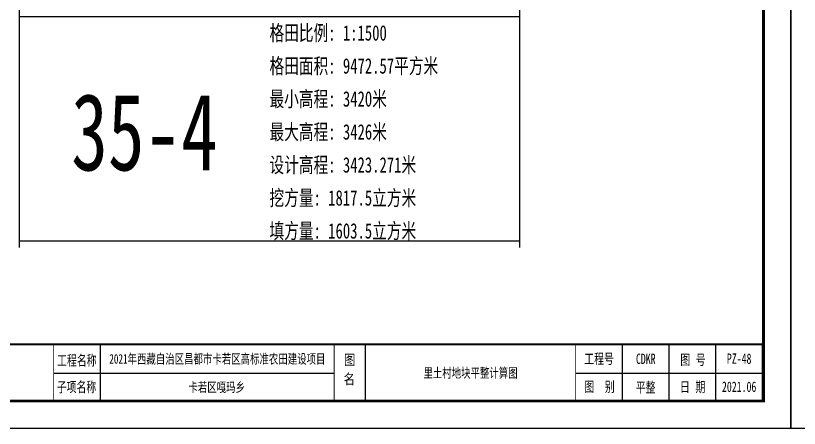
# Model space of a CAD drawing. Extents: x 4283 to 40403, y 1134 to 1764.
# Drawn here: x 28861 to 29064.8, y 1465.4 to 1572.5 of the extents above; entities that cross this region are included whole.
import ezdxf
from ezdxf.enums import TextEntityAlignment as Align

# ---------------------------------------------------------------- set-up
doc = ezdxf.new("R2010")
doc.units = 0
for name, color, linetype in [('PUB_TITLE', 4, 'Continuous'), ('S-MODIFY', 4, 'Continuous'), ('tdz_土方计算图', 7, 'Continuous'), ('华泽绵阳图框', 7, 'Continuous')]:
    doc.layers.add(name, color=color, linetype=linetype)
doc.styles.add('-宋体', font='', dxfattribs={"width": 0.8})
doc.styles.add('GLand', font='')
doc.styles.add('长仿宋', font='', dxfattribs={"width": 0.7, "height": 5})
doc.styles.get('-宋体').set_extended_font_data('SimSun')
doc.styles.get('GLand').set_extended_font_data('FangSong_GB2312')
doc.styles.get('长仿宋').set_extended_font_data('SimSun')

msp = doc.modelspace()

# ---------------------------------------------------------------- linework, layer by layer
msp.add_lwpolyline([(28861.99, 1514.09), (28991.99, 1514.09)])
at = {"layer": 'PUB_TITLE'}
for points in [[(28642.53, 1465.36), (29062.53, 1465.36), (29062.53, 1762.36), (28642.53, 1762.36)], [(29062.53, 1465.36), (29482.53, 1465.36), (29482.53, 1762.36), (29062.53, 1762.36)]]:
    msp.add_lwpolyline(points, close=True, dxfattribs=at)
at = {"layer": 'PUB_TITLE', "color": 7, "const_width": 0.566}
msp.add_lwpolyline([(29055.46, 1472.43), (29055.46, 1755.25)], dxfattribs=at)
at = {"layer": 'PUB_TITLE', "color": 7, "const_width": 0.506}
msp.add_lwpolyline([(28660.21, 1472.43), (29055.23, 1472.43), (29055.24, 1487.19), (28660.21, 1487.19)], close=True, dxfattribs=at)
at = {"layer": 'S-MODIFY'}
for points in [[(28642.53, 1465.36), (29062.53, 1465.36), (29062.53, 1762.36), (28642.53, 1762.36)], [(29062.53, 1465.36), (29482.53, 1465.36), (29482.53, 1762.36), (29062.53, 1762.36)]]:
    msp.add_lwpolyline(points, close=True, dxfattribs=at)
at = {"layer": 'tdz_土方计算图', "linetype": 'Continuous'}
for points in [[(28861.99, 1512.36), (28861.99, 1512.36), (28861.99, 1672.36), (28861.99, 1672.36)], [(28991.99, 1672.36), (28991.99, 1512.36)], [(28861.99, 1572.36), (28991.99, 1572.36)]]:
    msp.add_lwpolyline(points, dxfattribs=at)
at = {"layer": '华泽绵阳图框', "color": 7}
for p, q in [((28883.04, 1472.43), (28883.04, 1487.19)), ((28951.92, 1472.43), (28951.92, 1487.19)), ((29018.78, 1472.34), (29018.78, 1487.1)), ((29030.93, 1472.34), (29030.93, 1487.1)), ((29043.08, 1472.34), (29043.08, 1487.1)), ((28870.89, 1479.72), (28943.82, 1479.72)), ((29006.62, 1479.72), (29055.23, 1479.72))]:
    msp.add_line(p, q, dxfattribs=at)
at = {"layer": '华泽绵阳图框', "color": 7, "const_width": 0.707}
msp.add_lwpolyline([(28660.21, 1472.43), (29055.46, 1472.43), (29055.46, 1755.25), (28660.21, 1755.25)], close=True, dxfattribs=at)
at = {"layer": '华泽绵阳图框', "color": 7, "const_width": 0.506}
msp.add_lwpolyline([(28660.21, 1487.19), (29055.24, 1487.19)], dxfattribs=at)
at = {"layer": '华泽绵阳图框', "color": 7, "const_width": 0.203, "flags": 128}
for points in [[(28870.89, 1472.43), (28870.89, 1487.19)], [(28943.82, 1472.43), (28943.82, 1487.19)], [(29006.62, 1472.34), (29006.62, 1487.1)]]:
    msp.add_lwpolyline(points, dxfattribs=at)

# ---------------------------------------------------------------- texts
at = {"layer": 'tdz_土方计算图', "style": 'GLand', "width": 0.7}
for s, p in [('格田比例: 1:1500', (28926.99, 1568.07)), ('格田面积: 9472.57平方米', (28926.99, 1559.5)), ('最小高程: 3420米', (28926.99, 1550.93)), ('最大高程: 3426米', (28926.99, 1542.36)), ('设计高程: 3423.271米', (28926.99, 1533.79)), ('挖方量: 1817.5立方米', (28926.99, 1525.22)), ('填方量: 1603.5立方米', (28926.99, 1516.65))]:
    msp.add_text(s, height=4, dxfattribs=at).set_placement(p, align=Align.MIDDLE_LEFT)
at = {"layer": 'tdz_土方计算图', "color": 6, "style": 'GLand', "width": 0.7}
msp.add_text('35-4', height=20, dxfattribs=at).set_placement((28894.49, 1542.36), align=Align.MIDDLE_CENTER)
at = {"layer": '华泽绵阳图框', "style": '长仿宋', "width": 0.7}
for s, height, p in [('工程名称', 2.685, (28871.76, 1481.66)), ('工程号', 2.685, (29008.85, 1482.06)), ('图', 2.69, (29033.83, 1481.82)), ('号', 2.69, (29037.84, 1481.82)), ('子项名称', 2.685, (28871.68, 1474.75)), ('图', 2.69, (29008.87, 1474.83)), ('别', 2.69, (29014.21, 1474.83)), ('日', 2.69, (29033.74, 1474.76)), ('期', 2.69, (29037.75, 1474.76))]:
    msp.add_text(s, height=height, dxfattribs=at).set_placement(p)
for s, height, p in [('2021年西藏自治区昌都市卡若区高标准农田建设项目', 2.5, (28913.43, 1483.45)), ('CDKR', 2.685, (29024.85, 1483.41)), ('PZ-48', 2.685, (29049.13, 1483.43)), ('里土村地块平整计算图', 2.5, (28979.27, 1479.81)), ('卡若区嘎玛乡', 2.5, (28913.25, 1476.09)), ('平整', 2.685, (29024.82, 1476.05)), ('2021.06', 2.685, (29049.13, 1476.14))]:
    msp.add_text(s, height=height, dxfattribs=at).set_placement(p, align=Align.MIDDLE)
at = {"layer": '华泽绵阳图框', "color": 7, "style": '-宋体', "width": 0.8}
for s, p in [('图', (28946.37, 1481.81)), ('名', (28946.27, 1476.79))]:
    msp.add_text(s, height=2.69, dxfattribs=at).set_placement(p)

doc.saveas('drawing.dxf')
